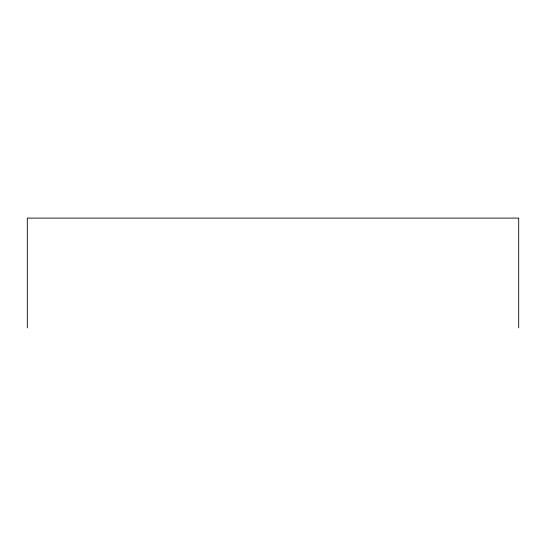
<?xml version="1.0" encoding="UTF-8"?>
<svg xmlns="http://www.w3.org/2000/svg" width="546" height="546" viewBox="0 0 546 546"><rect width="100%" height="100%" fill="white"/><g stroke="black" fill="none" stroke-linecap="round" stroke-linejoin="round"><path stroke-width="0.82" d="M518.7 327.893L518.7 218.107L27.3 218.107L27.3 327.893"/></g></svg>
